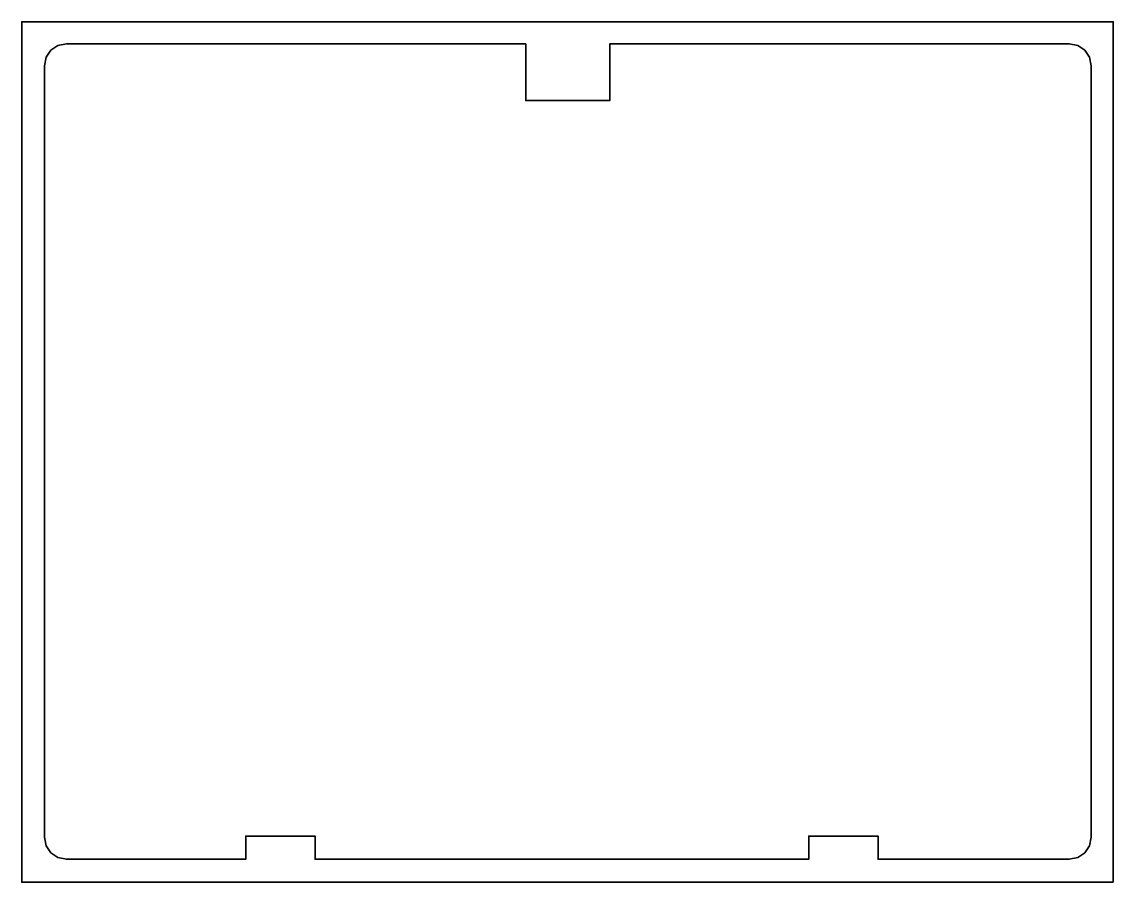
# Model space of a CAD drawing. Header units: millimetres. Extents: x -143 to 353, y -47 to 344.
import ezdxf

# ---------------------------------------------------------------- set-up
doc = ezdxf.new("R2010")
doc.units = ezdxf.units.MM
doc.header["$MEASUREMENT"] = 0
doc.layers.get('0').update_dxf_attribs({"lineweight": 0})
doc.layers.add('Safety', color=7, linetype='Continuous', lineweight=0)

msp = doc.modelspace()

# ---------------------------------------------------------------- linework, layer by layer
at = {"color": 250, "lineweight": 35, "true_color": 0x231f20}
msp.add_lwpolyline([(332.63, 333.78), (280.52, 333.78), (228.4, 333.78), (176.29, 333.78), (124.18, 333.78), (124.18, 327.35), (124.18, 320.91), (124.18, 314.47), (124.18, 308.04), (114.65, 308.04), (105.13, 308.04), (95.6, 308.04), (86.08, 308.04), (86.08, 314.47), (86.08, 320.91), (86.08, 327.35), (86.08, 333.78), (33.97, 333.78), (-18.15, 333.78), (-70.26, 333.78), (-122.37, 333.78), (-126.26, 333), (-129.44, 330.85), (-131.59, 327.68), (-132.37, 323.78), (-132.37, 236.24), (-132.37, 148.7), (-132.37, 61.15), (-132.37, -26.39), (-131.59, -30.28), (-129.44, -33.46), (-126.26, -35.61), (-122.37, -36.39), (-102.03, -36.39), (-81.68, -36.39), (-61.33, -36.39), (-40.98, -36.39), (-40.98, -33.76), (-40.98, -31.13), (-40.98, -28.5), (-40.98, -25.86), (-33.13, -25.86), (-25.27, -25.86), (-17.41, -25.86), (-9.55, -25.86), (-9.55, -28.5), (-9.55, -31.13), (-9.55, -33.76), (-9.55, -36.39), (46.46, -36.39), (102.47, -36.39), (158.48, -36.39), (214.5, -36.39), (214.5, -33.76), (214.5, -31.13), (214.5, -28.5), (214.5, -25.86), (222.35, -25.86), (230.21, -25.86), (238.07, -25.86), (245.93, -25.86), (245.93, -28.5), (245.93, -31.13), (245.93, -33.76), (245.93, -36.39), (267.6, -36.39), (289.28, -36.39), (310.95, -36.39), (332.63, -36.39), (336.52, -35.61), (339.7, -33.46), (341.84, -30.28), (342.63, -26.39), (342.63, 61.15), (342.63, 148.7), (342.63, 236.24), (342.63, 323.78), (341.84, 327.68), (339.7, 330.85), (336.52, 333)], close=True, dxfattribs=at)
at = {"layer": 'Safety', "color": 250, "lineweight": 35, "true_color": 0x231f20}
msp.add_lwpolyline([(352.63, -46.78), (-142.63, -46.78), (-142.63, 343.78), (352.63, 343.78)], close=True, dxfattribs=at)

doc.saveas('drawing.dxf')
